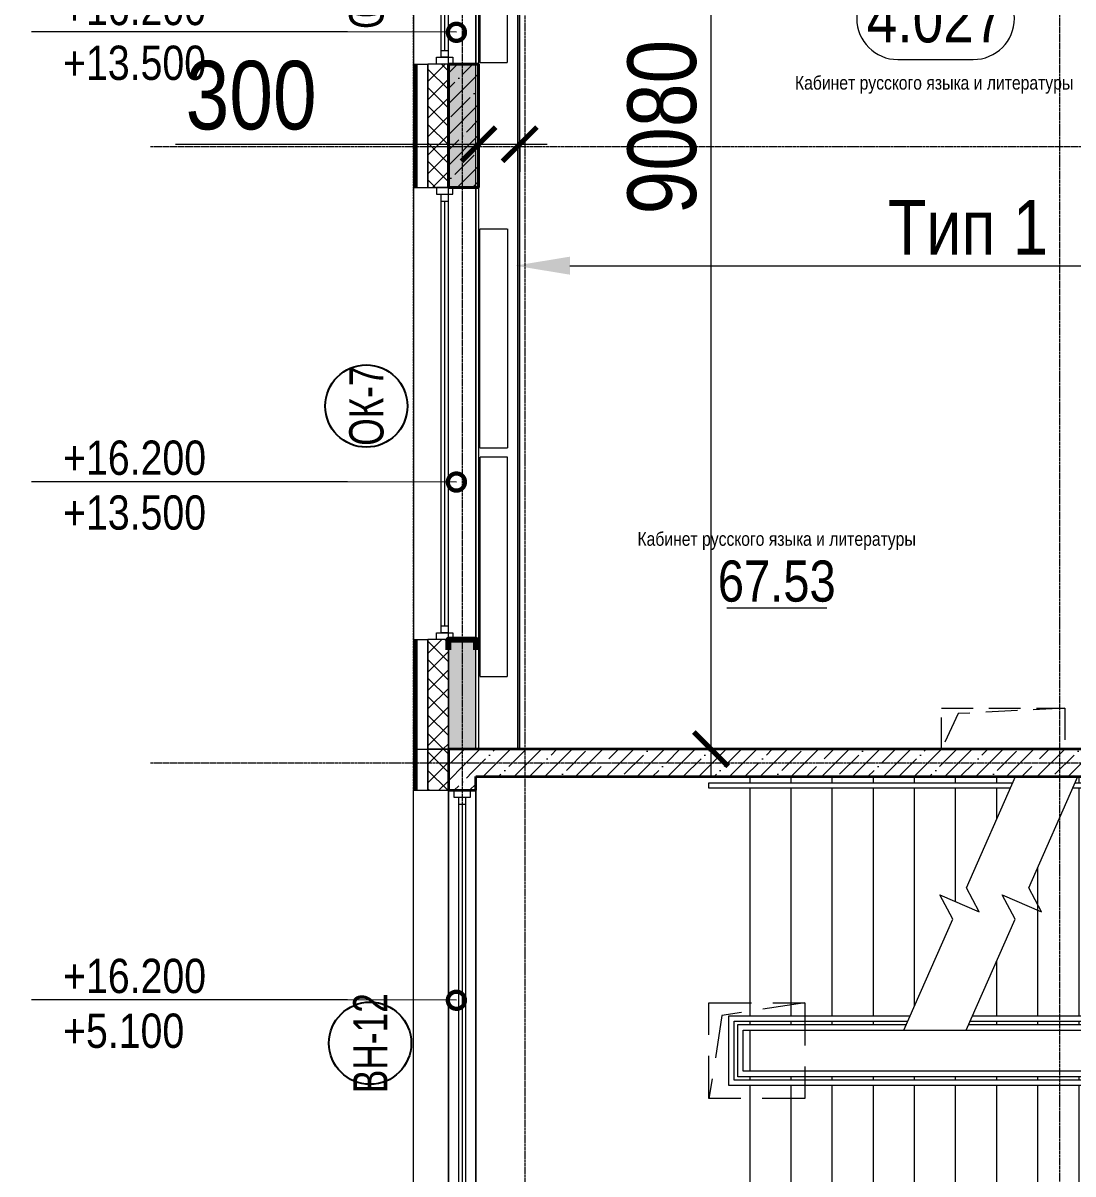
# Model space of a CAD drawing. Header units: millimetres. Extents: x -231292 to 573618, y -153144 to 564035.
# Drawn here: x 92826 to 100485, y 422302 to 430702 of the extents above; entities that cross this region are included whole.
import ezdxf
from ezdxf import colors
from ezdxf.entities.mleader import LeaderData, LeaderLine
from ezdxf.enums import TextEntityAlignment as Align
from ezdxf.math import Vec2, Vec3

# ---------------------------------------------------------------- set-up
doc = ezdxf.new("R2010")
doc.units = ezdxf.units.MM
for name, pattern in [('CENTER2', [28.575, 19.05, -3.175, 3.175, -3.175]), ('DASHED', [19.05, 12.7, -6.35]), ('HIDDEN', [9.525, 6.35, -3.175]), ('HIDDEN2', [4.7625, 3.175, -1.5875])]:
    doc.linetypes.add(name, pattern=pattern)
doc.layers.get('0').update_dxf_attribs({"color": 250})
doc.layers.get('Defpoints').update_dxf_attribs({"color": 250})
for name, color, linetype, lineweight in [('A-AREA', 250, 'Continuous', 15), ('A-Wall_Материал_Газоблок_Контур', 250, 'Continuous', 0), ('АР_Area', 250, 'Continuous', 5), ('АР_Колонны', 250, 'Continuous', 35), ('АР_Окна', 250, 'Continuous', 5), ('АР_Окна марка', 250, 'Continuous', 9), ('АР_Отопительные приборы', 250, 'HIDDEN2', 0), ('АР_площадь пом', 250, 'Continuous', 5), ('АР_Проем', 250, 'Continuous', 0), ('АР_Размеры обшивки', 250, 'Continuous', 5), ('АР_Стены ЖБ', 250, 'Continuous', 35), ('АР_Стены ПЕНОблок', 250, 'Continuous', 20), ('АР_Тонкая', 250, 'Continuous', 5), ('АР_Утеплитель', 250, 'Continuous', 0), ('АР_Ф_ЛК', 250, 'Continuous', 5), ('АР_Штриховка', 250, 'Continuous', 0), ('Зашивка радиаторов тип 1 (фанера и МДФ)', 250, 'Continuous', 0), ('КМ_Фахверки', 250, 'Continuous', 80), ('Марка окна', 250, 'Continuous', 0), ('ОВ_Классы', 250, 'Continuous', 0), ('Размеры зашивки ГКЛ', 250, 'Continuous', 0), ('РД_Оси_100', 250, 'Continuous', 0)]:
    doc.layers.add(name, color=color, linetype=linetype, lineweight=lineweight)
doc.layers.add('АР_Делит', color=250, linetype='Continuous', lineweight=0, plot=False)
doc.styles.add('Arial_09', font='ARIALN.TTF', dxfattribs={"width": 0.9})
doc.styles.add('Isocpeur3', font='isocpeur.ttf')
doc.styles.add('style1', font='ARIALN.TTF')
doc.dimstyles.new('Dim200_ареал', dxfattribs={"dimscale": 100, "dimtxt": 5, "dimasz": 2.5, "dimexe": 2, "dimexo": 2, "dimgap": 1, "dimtad": 1, "dimzin": 12, "dimdsep": 46, "dimtxsty": 'style1', "dimblk": 'ARCHTICK', "dimcen": 3, "dimdle": 2, "dimclrd": 256, "dimclre": 256, "dimaunit": 1, "dimadec": 0, "dimazin": 3, "dimtfac": 1, "dimtmove": 1, "dimatfit": 3, "dimldrblk": 'OPEN30', "dimfxl": 5, "dimfxlon": 1, "dimtolj": 1, "dimtzin": 0, "dimlwd": 9, "dimlwe": 9, "dimarcsym": 0})
pattern_1 = [(45, (50428.77, 366201.75), (-112.2532, 112.2532), []), (45, (50541.02, 366201.75), (-112.2532, 112.2532), [198.4375, -39.6875, 0, -39.6875])]

# ---------------------------------------------------------------- blocks, each defined once
blk = doc.blocks.new('ЛК_4000х8500_2эт')
at = {"color": 5}
for points in [[(6300, 3915), (2100, 3915), (2100, 3955), (6600, 3955), (6600, 3915), (6300, 3915)], [(3928.6, 45), (2100, 45), (2100, 85), (3946.2, 85)], [(4401.1, 85), (6600, 85), (6600, 45), (4383.4, 45)]]:
    blk.add_lwpolyline(points, dxfattribs=at)
at = {"layer": 'АР_Делит'}
blk.add_lwpolyline([(-200, 4000), (8300, 4000), (8300, 0), (-200, 0)], close=True, dxfattribs=at)
at = {"layer": 'АР_Ф_ЛК', "color": 5}
for p, q in [((2400, 4000), (2400, 3955)), ((2700, 4000), (2700, 3955)), ((3000, 4000), (3000, 3955)), ((3300, 4000), (3300, 3955)), ((3600, 4000), (3600, 3955)), ((3900, 4000), (3900, 3955)), ((4200, 4000), (4200, 3955)), ((4500, 4000), (4500, 3955)), ((4800, 4000), (4800, 3955)), ((5100, 4000), (5100, 3955)), ((5400, 4000), (5400, 3955)), ((5700, 4000), (5700, 3955)), ((6000, 4000), (6000, 3955)), ((6300, 4000), (6300, 3955)), ((2400, 3915), (2400, 2255)), ((2700, 3915), (2700, 2255)), ((3000, 3915), (3000, 2255)), ((3300, 3915), (3300, 2255)), ((3600, 3915), (3600, 2255)), ((3900, 3915), (3900, 2255)), ((4200, 3915), (4200, 2255)), ((4500, 3915), (4500, 2255)), ((4800, 3915), (4800, 2255)), ((5100, 3915), (5100, 2255)), ((5400, 3915), (5400, 2255)), ((5700, 3915), (5700, 2255)), ((6000, 3915), (6000, 2255)), ((6300, 3915), (6300, 2255)), ((2400, 2215), (2400, 2190)), ((2700, 2215), (2700, 2190)), ((3000, 2215), (3000, 2190)), ((3300, 2215), (3300, 2190)), ((3600, 2215), (3600, 2190)), ((3900, 2215), (3900, 2190)), ((4200, 2215), (4200, 2190)), ((4500, 2215), (4500, 2190)), ((4800, 2215), (4800, 2190)), ((5100, 2215), (5100, 2190)), ((5400, 2215), (5400, 2190)), ((5700, 2215), (5700, 2190)), ((6000, 2215), (6000, 2190)), ((6300, 2215), (6300, 2190)), ((2400, 2150), (2400, 1850)), ((6300, 2150), (6300, 1850)), ((2400, 1810), (2400, 1785)), ((2700, 1810), (2700, 1785)), ((3000, 1810), (3000, 1785)), ((3300, 1810), (3300, 1785)), ((3600, 1810), (3600, 1785)), ((3900, 1810), (3900, 1785)), ((4200, 1810), (4200, 1785)), ((4500, 1810), (4500, 1785)), ((5400, 1810), (5400, 1785)), ((5700, 1810), (5700, 1785)), ((6000, 1810), (6000, 1785)), ((6300, 1810), (6300, 1785)), ((2400, 1745), (2400, 85)), ((2700, 1745), (2700, 85)), ((3000, 1745), (3000, 85)), ((3300, 1745), (3300, 85)), ((3600, 1745), (3600, 85)), ((3900, 1745), (3900, 85)), ((4200, 1745), (4200, 660.7)), ((4500, 1745), (4500, 1341.4)), ((5400, 1745), (5400, 85)), ((5700, 1745), (5700, 85)), ((6000, 1745), (6000, 85)), ((6300, 1745), (6300, 85)), ((5100, 1670.8), (5100, 85)), ((4800, 912.3), (4800, 85)), ((4500, 309.5), (4500, 85)), ((2400, 45), (2400, 0)), ((2700, 45), (2700, 0)), ((3000, 45), (3000, 0)), ((3300, 45), (3300, 0)), ((3600, 45), (3600, 0)), ((3900, 45), (3900, 0)), ((4500, 45), (4500, 0)), ((4800, 45), (4800, 0)), ((5100, 45), (5100, 0)), ((5400, 45), (5400, 0)), ((5700, 45), (5700, 0)), ((6000, 45), (6000, 0)), ((6300, 45), (6300, 0))]:
    blk.add_line(p, q, dxfattribs=at)
at = {"layer": 'АР_Ф_ЛК'}
for points in [[(6300, 3085, 0, 150, 0), (5833.8, 3085, 0, 0, 0), (2400, 3085, 0, 0, 0)], [(2400, 915, 0, 150, 0), (2866.2, 915, 0, 0, 0), (4200, 915, 0, 0, 0)], [(4921.5, 915, 0, 150, 0), (5387.8, 915, 0, 0, 0), (6300, 915, 0, 0, 0)]]:
    blk.add_lwpolyline(points, format="xyseb", dxfattribs=at)
at = {"layer": 'АР_Ф_ЛК', "color": 5}
for points in [[(4677.9, 1745), (2245, 1745), (2245, 2255), (6455, 2255), (6455, 1745), (5132.7, 1745)], [(4695.5, 1785), (2285, 1785), (2285, 2215), (6415, 2215), (6415, 1785), (5150.3, 1785)], [(4706.5, 1810), (2310, 1810), (2310, 2190), (6390, 2190), (6390, 1810), (5161.3, 1810)]]:
    blk.add_lwpolyline(points, dxfattribs=at)
for points in [[(2350, 2150), (6350, 2150), (6350, 1850), (2350, 1850)], [(2400, 2150), (6300, 2150), (6300, 1850), (2400, 1850)]]:
    blk.add_lwpolyline(points, close=True, dxfattribs=at)
at = {"layer": 'АР_Ф_ЛК', "lineweight": 0}
for points in [[(4724.2, 1850), (4366.9, 1039.4), (4459.5, 862), (4173.5, 988), (4266.1, 810.6), (3908.8, 0)], [(5179, 1850), (4821.7, 1039.4), (4914.3, 862), (4628.3, 988), (4720.9, 810.6), (4363.6, 0)]]:
    blk.add_lwpolyline(points, dxfattribs=at)
blk = doc.blocks.new('otv пунктир')
at = {"linetype": 'HIDDEN', "ltscale": 0.07}
blk.add_lwpolyline([(0, 0), (0, 1), (1, 1), (1, 0)], close=True, dxfattribs=at)
blk.add_lwpolyline([(0, 1), (0.1346, 0.1366), (1, 0)], dxfattribs=at)
blk = doc.blocks.new('_DotSmall')
at = {"color": 0, "linetype": 'ByBlock', "const_width": 0.5}
blk.add_lwpolyline([(-0.0625, 0, 1), (0.0625, 0, 1)], format="xyb", close=True, dxfattribs=at)
blk = doc.blocks.new('Ф_пеноблок 200')
at = {"layer": 'КМ_Фахверки'}
blk.add_lwpolyline([(0, -75), (0, 0), (200, 0), (200, -75)], dxfattribs=at)
blk = doc.blocks.new('СОШ_2200_АР_ОСИ_М100_28.05.24')
at = {"layer": 'АР_Делит', "color": 5, "linetype": 'DASHED'}
blk.add_lwpolyline([(114955, 135155), (114955, -355), (93595.036, -355), (93595.036, 13855), (94145, 13855), (94145, 68320), (66055, 68320), (66055, 13857.73), (83455, 13857.73), (83455, -355), (45245, -355), (45245, 13145), (44695, 13145), (44695, 26755), (45245, 26755), (45245, 68320), (20455, 68320), (20455, 26755), (27955, 26755), (27955, 13145), (-355, 13145), (-355, 100855), (37145, 100855), (37145, 129155)], dxfattribs=at)
at = {"layer": 'РД_Оси_100', "linetype": 'CENTER2'}
for p, q in [((49960, -6155), (49960, 139938.679)), ((43327.994, 63600), (71363.995, 63600)), ((43327.994, 59100), (69455, 59100)), ((43327.994, 59100), (71363.995, 59100))]:
    blk.add_line(p, q, dxfattribs=at)
for points in [[(45530, 139938.679), (45600, 139538.679), (45600, -6163.457)], [(46060, -6163.105), (46060, 139538.679), (46130, 139938.679)]]:
    blk.add_lwpolyline(points, dxfattribs=at)
blk = doc.blocks.new('Bottom_R_1600')
at = {"layer": 'АР_Отопительные приборы'}
blk.add_lwpolyline([(-800, -100), (800, -100), (800, 100), (-800, 100)], close=True, dxfattribs=at)
blk = doc.blocks.new('Bottom_L_1600')
at = {"layer": 'АР_Отопительные приборы'}
blk.add_lwpolyline([(800, -100), (-800, -100), (-800, 100), (800, 100)], close=True, dxfattribs=at)
blk = doc.blocks.new('Bottom_R_1200')
at = {"layer": 'АР_Отопительные приборы'}
blk.add_lwpolyline([(-600, -100), (600, -100), (600, 100), (-600, 100)], close=True, dxfattribs=at)
blk = doc.blocks.new('_ArchTick')
at = {"color": 0, "linetype": 'ByBlock', "const_width": 0.15}
blk.add_lwpolyline([(-0.5, -0.5), (0.5, 0.5)], dxfattribs=at)
blk = doc.blocks.new('*D1012')
at = {"layer": 'Defpoints', "color": 0, "transparency": 16777216}
for p in [(96148.8, 430002.8), (96448.8, 430002.7), (96448.8, 429816.8)]:
    blk.add_point(p, dxfattribs=at)
at = {"layer": 'АР_Размеры обшивки', "lineweight": 9, "transparency": 16777216}
for p, q in [((93937.7, 429816.8), (96148.8, 429816.8)), ((95948.8, 429816.8), (96648.8, 429816.8)), ((96148.8, 429816.8), (96148.8, 429616.8)), ((96448.8, 429816.8), (96448.8, 429616.8))]:
    blk.add_line(p, q, dxfattribs=at)
at = {"layer": 'АР_Размеры обшивки', "lineweight": 9, "transparency": 16777216, "xscale": 250, "yscale": 250, "zscale": 250, "rotation": 180}
blk.add_blockref('_ArchTick', (96148.8, 429816.8), dxfattribs=at)
at = {"layer": 'АР_Размеры обшивки', "lineweight": 9, "transparency": 16777216, "xscale": 250, "yscale": 250, "zscale": 250}
blk.add_blockref('_ArchTick', (96448.8, 429816.8), dxfattribs=at)
at = {"layer": 'АР_Размеры обшивки', "color": 0, "transparency": 16777216, "insert": (94489.8, 430172), "char_height": 500, "attachment_point": 5, "style": 'style1'}
blk.add_mtext('\\A1;300', dxfattribs=at)
blk = doc.blocks.new('_Open30')
at = {"color": 0, "linetype": 'ByBlock', "lineweight": -2}
for p, q in [((-1, 0.268), (0, 0)), ((0, 0), (-1, -0.268)), ((0, 0), (-1, 0))]:
    blk.add_line(p, q, dxfattribs=at)
blk = doc.blocks.new('*D1013')
at = {"layer": 'Defpoints', "color": 0, "transparency": 16777216}
for p in [(97430.8, 434481.7), (97430.8, 425401.8), (97843.8, 425401.8)]:
    blk.add_point(p, dxfattribs=at)
at = {"layer": 'АР_Размеры обшивки', "lineweight": 9, "transparency": 16777216}
for p, q in [((97843.8, 434681.7), (97843.8, 425201.8)), ((97630.8, 434481.7), (98043.8, 434481.7)), ((97630.8, 425401.8), (98043.8, 425401.8))]:
    blk.add_line(p, q, dxfattribs=at)
at = {"layer": 'АР_Размеры обшивки', "lineweight": 9, "transparency": 16777216, "xscale": 250, "yscale": 250, "zscale": 250}
for p, rotation in [((97843.8, 434481.7), 90), ((97843.8, 425401.8), 270)]:
    blk.add_blockref('_ArchTick', p, dxfattribs=dict(at, rotation=rotation))
at = {"layer": 'АР_Размеры обшивки', "color": 0, "transparency": 16777216, "insert": (97488.5, 429941.8), "char_height": 500, "attachment_point": 5, "rotation": 90, "style": 'style1'}
blk.add_mtext('\\A1;9080', dxfattribs=at)
blk = doc.blocks.new('MOK-МаркаПом_овал_ареал')
for p, q in [((-2.75, 3), (2.75, 3)), ((-2.75, -3), (2.75, -3))]:
    blk.add_line(p, q)
for centre, radius, start, end in [((-2.75, 0), 3, 90, 270), ((2.75, 0), 3, 270, 90), ((-3.75, 0), 3.5, 0, 0.00095)]:
    blk.add_arc(centre, radius, start, end)
at = {"color": 0, "style": 'style1'}
blk.add_attdef('АР-ПОМЕЩЕНИЕ:НОМЕР', text='', height=3.5, dxfattribs=at).set_placement((0, 0), align=Align.MIDDLE)
at = {"layer": 'Defpoints', "color": 2, "style": 'style1'}
blk.add_attdef('АР-ПОМЕЩЕНИЕ:НАИМЕНОВАНИЕ', text='', height=1, dxfattribs=at).set_placement((-0.094, -4.814), align=Align.MIDDLE)
blk = doc.blocks.new('MOK-МаркаПомещения1')
at = {"layer": 'A-AREA', "color": 0}
blk.add_line((-3.651, -1.944), (3.649, -1.944), dxfattribs=at)
at = {"layer": 'A-AREA', "color": 0, "style": 'style1'}
blk.add_attdef('АР-ПОМЕЩЕНИЕ:ПЛОЩАДЬ', text='', height=3, dxfattribs=at).set_placement((0, 0), align=Align.MIDDLE)
at = {"layer": 'Defpoints', "style": 'style1', "flags": 8}
blk.add_attdef('АР-ПОМЕЩЕНИЕ:НАИМЕНОВАНИЕ', text='', height=1, dxfattribs=at).set_placement((0, 2.956), align=Align.MIDDLE)
blk = doc.blocks.new('МОК-Наименование')
at = {"layer": 'Defpoints'}
blk.add_circle((0, 0), 3, dxfattribs=at)
at = {"color": 0, "linetype": 'ByBlock', "lineweight": -2, "style": 'Isocpeur3', "width": 0.8, "flags": 4}
blk.add_attdef('АР-ОКНО:НАИМЕНОВАНИЕ', text='', height=2.5, dxfattribs=at).set_placement((0, 0), align=Align.MIDDLE)

msp = doc.modelspace()

# ---------------------------------------------------------------- hatches: boundary and pattern name
at = {"layer": 'АР_Штриховка', "linetype": 'Continuous', "lineweight": 5}
h = msp.add_hatch(dxfattribs=at)
h.set_pattern_fill('ANSI35', color=256, scale=25, style=0)
h.set_pattern_definition(pattern_1)
h.paths.add_polyline_path([(95928.768, 425401.753), (96128.768, 425201.753), (104628.768, 425201.753), (104828.768, 425401.753)], flags=0)

# ---------------------------------------------------------------- linework, layer by layer
at = {"layer": 'A-Wall_Материал_Газоблок_Контур', "linetype": 'Continuous', "lineweight": 0}
for p, q in [((96128.768, 430401.753), (96128.768, 431601.753)), ((96128.768, 426201.753), (96128.768, 429501.753))]:
    msp.add_line(p, q, dxfattribs=at)
at = {"layer": 'АР_Колонны', "linetype": 'HIDDEN2', "lineweight": 25}
for p, q in [((96148.768, 430401.753), (96148.768, 429501.753)), ((96148.768, 429501.753), (95928.768, 429501.753))]:
    msp.add_line(p, q, dxfattribs=at)
at = {"layer": 'АР_Колонны', "linetype": 'Continuous', "lineweight": 35}
for p, q in [((96148.768, 429501.753), (96148.768, 430401.753)), ((95928.768, 429501.753), (96148.768, 429501.753))]:
    msp.add_line(p, q, dxfattribs=at)
at = {"layer": 'АР_Окна', "linetype": 'Continuous', "lineweight": 5}
for p, q in [((96128.768, 431601.753), (96128.768, 430401.753)), ((96128.768, 429501.753), (96128.768, 426201.753)), ((95876.268, 429401.753), (95926.268, 429401.753)), ((95876.268, 426301.753), (95926.268, 426301.753)), ((96128.768, 425101.753), (96128.768, 421301.753)), ((96003.768, 425001.753), (96053.768, 425001.753))]:
    msp.add_line(p, q, dxfattribs=at)
for points in [[(95961.268, 429451.753), (95961.268, 429501.753), (95841.268, 429501.753), (95841.268, 429451.753)], [(95961.268, 426251.753), (95961.268, 426201.753), (95841.268, 426201.753), (95841.268, 426251.753)], [(96088.768, 425051.753), (96088.768, 425101.753), (95968.768, 425101.753), (95968.768, 425051.753)]]:
    msp.add_lwpolyline(points, close=True, dxfattribs=at)
at = {"layer": 'АР_Стены ЖБ', "linetype": 'Continuous', "lineweight": 40}
for p, q in [((96148.768, 429501.753), (96148.768, 430401.753)), ((95928.768, 429501.753), (96148.768, 429501.753))]:
    msp.add_line(p, q, dxfattribs=at)
at = {"layer": 'АР_Стены ЖБ', "linetype": 'Continuous', "lineweight": 35}
for p, q in [((104828.768, 425401.753), (95928.768, 425401.753)), ((95928.768, 425401.753), (95928.768, 425101.753)), ((96128.768, 425201.753), (104628.768, 425201.753)), ((96128.768, 425101.753), (96128.768, 425201.753)), ((95928.768, 425101.753), (96128.768, 425101.753))]:
    msp.add_line(p, q, dxfattribs=at)
at = {"layer": 'АР_Стены ПЕНОблок', "linetype": 'Continuous', "lineweight": 20}
for p, q in [((96128.768, 429501.753), (96128.768, 430401.753)), ((95928.768, 429501.753), (96128.768, 429501.753)), ((96128.768, 426201.753), (95928.768, 426201.753)), ((95928.768, 426201.753), (95928.768, 425401.753)), ((96128.768, 425401.753), (96128.768, 426201.753)), ((95928.768, 425401.753), (96128.768, 425401.753))]:
    msp.add_line(p, q, dxfattribs=at)
at = {"layer": 'АР_Тонкая', "linetype": 'Continuous', "lineweight": 5}
for p, q in [((95673.768, 429501.753), (95778.768, 429501.753)), ((95673.768, 426201.753), (95778.768, 426201.753)), ((95673.768, 426201.753), (95673.768, 425401.753)), ((95698.768, 426201.753), (95698.768, 425401.753)), ((95698.768, 425401.753), (95698.768, 426201.753)), ((95778.768, 425401.753), (95778.768, 426201.753)), ((95673.768, 425401.753), (95778.768, 425401.753)), ((95673.768, 425401.753), (95778.768, 425401.753)), ((95673.768, 425401.753), (95673.768, 425101.753)), ((95698.768, 425401.753), (95698.768, 425101.753)), ((95698.768, 425101.753), (95698.768, 425401.753)), ((95778.768, 425101.753), (95778.768, 425401.753)), ((95673.768, 425101.753), (95778.768, 425101.753))]:
    msp.add_line(p, q, dxfattribs=at)
at = {"layer": 'АР_Утеплитель', "linetype": 'Continuous', "lineweight": 0}
for p, q in [((95778.768, 429501.753), (95928.768, 429501.753)), ((95928.768, 426201.753), (95778.768, 426201.753)), ((95778.768, 426201.753), (95778.768, 425401.753)), ((95928.768, 425401.753), (95928.768, 426201.753)), ((95778.768, 425401.753), (95928.768, 425401.753)), ((95928.768, 425401.753), (95778.768, 425401.753)), ((95778.768, 425401.753), (95778.768, 425101.753)), ((95928.768, 425101.753), (95928.768, 425401.753)), ((95778.768, 425101.753), (95928.768, 425101.753))]:
    msp.add_line(p, q, dxfattribs=at)
at = {"layer": 'Зашивка радиаторов тип 1 (фанера и МДФ)', "linetype": 'Continuous', "lineweight": 0}
for p, q in [((96148.768, 434476.753), (96148.654, 425401.696)), ((96436.154, 425401.692), (96436.268, 434476.749)), ((96436.268, 434476.749), (96436.154, 425401.692)), ((96448.654, 425401.692), (96448.768, 434476.749)), ((96148.654, 425401.696), (96448.654, 425401.692))]:
    msp.add_line(p, q, dxfattribs=at)

# ---------------------------------------------------------------- block references
at = {"layer": 'АР_Area', "linetype": 'Continuous', "lineweight": 5, "xscale": 100, "yscale": 100, "zscale": 100}
msp.add_blockref('MOK-МаркаПом_овал_ареал', (99482.312, 430735.368), dxfattribs=at).add_auto_attribs({'АР-ПОМЕЩЕНИЕ:НОМЕР': '4.027', 'АР-ПОМЕЩЕНИЕ:НАИМЕНОВАНИЕ': 'Кабинет русского языка и литературы'})
at = {"layer": 'АР_Отопительные приборы', "rotation": 270}
for name, p in [('Bottom_R_1200', (96258.768, 431012.986)), ('Bottom_L_1600', (96258.768, 428398.885)), ('Bottom_R_1600', (96258.768, 426733.652))]:
    msp.add_blockref(name, p, dxfattribs=at)
at = {"layer": 'АР_площадь пом', "linetype": 'Continuous', "lineweight": 5}
ref = msp.add_blockref('MOK-МаркаПомещения1', (98323.872, 426629.194), dxfattribs=dict(at, xscale=100, yscale=100, zscale=100))
ref.add_attrib('АР-ПОМЕЩЕНИЕ:НАИМЕНОВАНИЕ', 'Кабинет русского языка и литературы', dxfattribs={"layer": 'Defpoints', "height": 100, "style": 'style1'}).set_placement((98323.872, 426924.756), align=Align.MIDDLE)
ref.add_attrib('АР-ПОМЕЩЕНИЕ:ПЛОЩАДЬ', '67.53', dxfattribs={"layer": 'A-AREA', "color": 0, "height": 300, "style": 'style1'}).set_placement((98323.872, 426629.194), align=Align.MIDDLE)
at = {"layer": 'АР_Ф_ЛК', "rotation": 180}
msp.add_blockref('ЛК_4000х8500_2эт', (104428.768, 425201.753), dxfattribs=at)
at = {"layer": 'КМ_Фахверки'}
msp.add_blockref('Ф_пеноблок 200', (95928.768, 426201.753), dxfattribs=at)
msp.add_blockref('Ф_пеноблок 200', (95928.768, 426201.753), dxfattribs=at)
at = {"layer": 'ОВ_Классы', "rotation": 270}
for p, xscale, yscale in [((99524.829, 425701.912), 300, 900), ((97828.755, 423551.753), 700, 700)]:
    msp.add_blockref('otv пунктир', p, dxfattribs=dict(at, xscale=xscale, yscale=yscale))

# ---------------------------------------------------------------- dimensions: what is measured, and where the dimension line sits
at = {"layer": 'АР_Размеры обшивки'}
dim = msp.add_linear_dim(base=(97843.768, 425401.752), p1=(97430.77, 434481.749), p2=(97430.768, 425401.752), angle=90, dimstyle='Dim200_ареал', override={"dimdec": 0}, dxfattribs=at)
dim.commit()
dim.dimension.update_dxf_attribs({"geometry": '*D1013', "text_midpoint": (97488.481, 429941.75)})

# ---------------------------------------------------------------- leaders
at = {"layer": 'Марка окна', "lineweight": 0, "ltscale": 20}
ml = msp.add_multileader_mtext('Standard', dxfattribs=at)
ml.set_content('+16.200\\P+13.500', color=256, style='style1')
ml.set_leader_properties(color=256, linetype='ByLayer', lineweight=-1)
ml.set_arrow_properties(name='DOTSMALL')
ml.build(insert=Vec2(0, 0))
ml.multileader.update_dxf_attribs({"text_left_attachment_type": 6, "text_right_attachment_type": 6, "dogleg_length": 200, "arrow_head_size": 250})
ctx = ml.context
ctx.base_point, ctx.char_height, ctx.arrow_head_size, ctx.landing_gap_size, ctx.plane_origin = Vec3(93117.986, 430636.627), 250, 250, 0, Vec3(93512.962, 429952.1)
ctx.left_attachment, ctx.right_attachment = 6, 6
notes = []
notes.append((ctx, [(0, (1, 1, 0), (95193.062, 430636.627), (-1, 0), 1061.605, [(0, [(95987.176, 430633.956)], 0, [])])]))
ctx.mtext.insert, ctx.mtext.line_spacing_factor, ctx.mtext.flow_direction = Vec3(93117.986, 430936.627), 0.96, 5
ctx.mtext.has_bg_fill, ctx.mtext.bg_color, ctx.mtext.bg_scale_factor, ctx.mtext.bg_transparency, ctx.mtext.use_window_bg_color = 1, -1027028792, 1.5, 0, 1
ml = msp.add_multileader_mtext('Standard', dxfattribs=at)
ml.set_content('+16.200\\P+13.500', color=256, style='style1')
ml.set_leader_properties(color=256, linetype='ByLayer', lineweight=-1)
ml.set_arrow_properties(name='DOTSMALL')
ml.build(insert=Vec2(0, 0))
ml.multileader.update_dxf_attribs({"text_left_attachment_type": 6, "text_right_attachment_type": 6, "dogleg_length": 200, "arrow_head_size": 250})
ctx = ml.context
ctx.base_point, ctx.char_height, ctx.arrow_head_size, ctx.landing_gap_size, ctx.plane_origin = Vec3(93117.986, 427354.31), 250, 250, 0, Vec3(93512.962, 426669.783)
ctx.left_attachment, ctx.right_attachment = 6, 6
notes.append((ctx, [(0, (1, 1, 0), (95193.062, 427354.31), (-1, 0), 1061.605, [(0, [(95987.176, 427351.64)], 0, [])])]))
ctx.mtext.insert, ctx.mtext.line_spacing_factor, ctx.mtext.flow_direction = Vec3(93117.986, 427654.31), 0.96, 5
ctx.mtext.has_bg_fill, ctx.mtext.bg_color, ctx.mtext.bg_scale_factor, ctx.mtext.bg_transparency, ctx.mtext.use_window_bg_color = 1, -1027028792, 1.5, 0, 1
ml = msp.add_multileader_mtext('Standard', dxfattribs=at)
ml.set_content('+16.200\\P+5.100', color=256, style='style1')
ml.set_leader_properties(color=256, linetype='ByLayer', lineweight=-1)
ml.set_arrow_properties(name='DOTSMALL')
ml.build(insert=Vec2(0, 0))
ml.multileader.update_dxf_attribs({"text_left_attachment_type": 6, "text_right_attachment_type": 6, "dogleg_length": 200, "arrow_head_size": 250})
ctx = ml.context
ctx.base_point, ctx.char_height, ctx.arrow_head_size, ctx.landing_gap_size, ctx.plane_origin = Vec3(93117.986, 423572.302), 250, 250, 0, Vec3(93512.962, 422887.775)
ctx.left_attachment, ctx.right_attachment = 6, 6
notes.append((ctx, [(0, (1, 1, 0), (95193.062, 423572.302), (-1, 0), 1061.605, [(0, [(95987.176, 423569.631)], 0, [])])]))
ctx.mtext.insert, ctx.mtext.line_spacing_factor, ctx.mtext.flow_direction = Vec3(93117.986, 423872.302), 0.96, 5
ctx.mtext.has_bg_fill, ctx.mtext.bg_color, ctx.mtext.bg_scale_factor, ctx.mtext.bg_transparency, ctx.mtext.use_window_bg_color = 1, -1027028792, 1.5, 0, 1
at = {"layer": 'Размеры зашивки ГКЛ'}
ml = msp.add_multileader_mtext('Standard', dxfattribs=at)
ml.set_content('\\pxsm1;Тип 1 ', color=(0, 0, 138), style='style1')
ml.set_leader_properties(color=256, linetype='ByLayer', lineweight=9)
ml.build(insert=Vec2(0, 0))
ml.multileader.update_dxf_attribs({"has_dogleg": 0, "text_left_attachment_type": 6, "text_right_attachment_type": 6, "text_bottom_attachment_type": 10, "dogleg_length": 25, "arrow_head_size": 400})
ctx = ml.context
ctx.base_point, ctx.char_height, ctx.arrow_head_size, ctx.landing_gap_size, ctx.plane_origin = Vec3(99085.3, 428930.841), 400, 400, 50, Vec3(90621.03, 435901.405)
ctx.left_attachment, ctx.right_attachment, ctx.top_attachment = 6, 6, 10
notes.append((ctx, [(0, (1, 1, 0), (99060.3, 428930.841), (1, 0), 25, [(1, [(96415.162, 428930.841)], 0, [])])]))
ctx.mtext.insert, ctx.mtext.width, ctx.mtext.defined_height, ctx.mtext.line_spacing_factor, ctx.mtext.flow_direction = Vec3(99135.3, 429410.841), 1668.44707, 600, 0.3, 5
for ctx, leaders in notes:
    for number, flags, end, landing, length, lines in leaders:
        leader = LeaderData()
        leader.index, (leader.has_last_leader_line, leader.has_dogleg_vector, leader.attachment_direction) = number, flags
        leader.last_leader_point, leader.dogleg_vector, leader.dogleg_length = Vec3(end), Vec3(landing), length
        for number, points, colour, breaks in lines:
            line = LeaderLine()
            line.index, line.vertices, line.color, line.breaks = number, Vec3.list(points), colors.encode_raw_color(colour), breaks
            leader.lines.append(line)
        ctx.leaders.append(leader)

# ---------------------------------------------------------------- next in the draw order: hatches: boundary and pattern name
at = {"layer": 'АР_Штриховка', "linetype": 'Continuous', "lineweight": 0}
h = msp.add_hatch(dxfattribs=at)
h.set_pattern_fill('_U', color=256, style=0, pattern_type=0)
h.set_pattern_definition([(360, (50428.7677, 366201.7525), (-8e-17, 1), [])])
h.paths.add_polyline_path([(95673.768, 425401.753), (95698.768, 425401.753), (95698.768, 426201.753), (95673.768, 426201.753)], flags=0)
h.paths.add_polyline_path([(95673.768, 429501.753), (95698.768, 429501.753), (95698.768, 430401.753), (95673.768, 430401.753)], flags=0)
h.paths.add_polyline_path([(95673.768, 431601.753), (95698.768, 431601.753), (95698.768, 432501.753), (95673.768, 432501.753)], flags=0)
h.paths.add_polyline_path([(95673.768, 433701.753), (95698.768, 433701.753), (95698.768, 433702.442), (95673.768, 433702.442)], flags=0)
h = msp.add_hatch(dxfattribs=at)
h.set_pattern_fill('ANSI37', color=256, scale=30, style=0)
h.set_pattern_definition([(45, (50428.77, 366201.75), (-67.35192, 67.35192), []), (135, (50428.77, 366201.75), (-67.35192, -67.35192), [])])
h.paths.add_polyline_path([(95778.768, 425401.753), (95928.768, 425401.753), (95928.768, 426201.753), (95778.768, 426201.753)], flags=0)
h.paths.add_polyline_path([(95778.768, 429501.753), (95928.768, 429501.753), (95928.768, 430401.753), (95778.768, 430401.753)], flags=0)
h.paths.add_polyline_path([(95778.768, 431601.753), (95928.768, 431601.753), (95928.768, 432501.753), (95778.768, 432501.753)], flags=0)
h.paths.add_polyline_path([(95778.768, 433701.753), (95928.768, 433701.753), (95928.768, 433702.442), (95778.768, 433702.442)], flags=0)
h = msp.add_hatch(dxfattribs=at)
h.set_pattern_fill('AR-CONC', color=256, style=0)
h.set_pattern_definition([(50, (50428.77, 366201.75), (182.18467, -15.93909), [19.05, -209.55]), (355, (50428.77, 366201.75), (-35.2434, 191.05685), [15.24, -167.6406]), (100.45144, (50443.95, 366200.42), (146.94125, 175.11775), [16.19, -178.09024]), (46.1842, (50428.77, 366252.55), (271.07904, -42.0423), [28.575, -314.325]), (96.63556, (50451.36, 366249.05), (237.4041, 247.4261), [24.285, -267.1356]), (351.18415, (50428.77, 366252.55), (237.4041, 247.4261), [22.86, -251.4597]), (21, (50454.17, 366239.85), (151.6144, -102.2652), [19.05, -209.55]), (326, (50454.17, 366239.85), (61.80203, 184.18797), [15.24, -167.64]), (71.45144, (50466.8, 366231.33), (213.41642, 81.92277), [16.19, -178.08994]), (37.5, (50428.77, 366201.75), (3.088603, 84.55504), [0, -165.608, 0, -170.18, 0, -168.275]), (7.5, (50428.77, 366201.75), (66.81966, 100.18057), [0, -97.028, 0, -161.798, 0, -64.135]), (327.5, (50372.126, 366201.75), (135.590595, -5.728744), [0, -63.5, 0, -198.12, 0, -262.89]), (317.5, (50346.73, 366201.75), (148.12918, 25.42649), [0, -82.55, 0, -131.572, 0, -186.69])])
h.paths.add_polyline_path([(95928.768, 425401.753), (96128.768, 425401.753), (96128.768, 426201.753), (95928.768, 426201.753)], flags=0)
h.paths.add_polyline_path([(95928.768, 429501.753), (96128.768, 429501.753), (96128.768, 430401.753), (95928.768, 430401.753)], flags=0)
h.paths.add_polyline_path([(95928.768, 431601.753), (96128.768, 431601.753), (96128.768, 432501.753), (95928.768, 432501.753)], flags=0)
h.paths.add_polyline_path([(95928.768, 433701.753), (96128.768, 433701.753), (96128.768, 433702.442), (95928.768, 433702.442)], flags=0)
at = {"layer": 'АР_Штриховка', "linetype": 'Continuous', "lineweight": 5}
h = msp.add_hatch(dxfattribs=at)
h.set_pattern_fill('ANSI35', color=256, scale=25, style=0)
h.set_pattern_definition(pattern_1)
h.paths.add_polyline_path([(95928.768, 429501.753), (96148.768, 429501.753), (96148.768, 430401.753), (95928.768, 430401.753)], flags=0)
at = {"layer": 'АР_Штриховка', "linetype": 'Continuous', "lineweight": 0}
h = msp.add_hatch(dxfattribs=at)
h.set_pattern_fill('_U', color=256, style=0, pattern_type=0)
h.set_pattern_definition([(360, (50428.7677, 366201.7525), (-6e-17, 1), [])])
h.paths.add_polyline_path([(95673.768, 421001.753), (95698.768, 421001.753), (95698.768, 421301.753), (95673.768, 421301.753)], flags=0)
h.paths.add_polyline_path([(95673.768, 425101.753), (95698.768, 425101.753), (95698.768, 425401.753), (95673.768, 425401.753)], flags=0)
h = msp.add_hatch(dxfattribs=at)
h.set_pattern_fill('ANSI37', color=256, scale=30, style=0)
h.set_pattern_definition([(45, (50428.77, 366201.75), (-67.35192, 67.35192), []), (135, (50428.77, 366201.75), (-67.35192, -67.35192), [])])
h.paths.add_polyline_path([(95778.768, 421001.753), (95928.768, 421001.753), (95928.768, 421301.753), (95778.768, 421301.753)], flags=0)
h.paths.add_polyline_path([(95778.768, 425101.753), (95928.768, 425101.753), (95928.768, 425401.753), (95778.768, 425401.753)], flags=0)
at = {"layer": 'АР_Штриховка', "linetype": 'Continuous', "lineweight": 5}
h = msp.add_hatch(dxfattribs=at)
h.set_pattern_fill('ANSI35', color=256, scale=25, style=0)
h.set_pattern_definition([(45, (50428.77, 366201.75), (-112.2532, 112.2532), []), (45, (50541.02, 366201.75), (-112.2532, 112.2532), [198.4375, -39.6875, 0, -39.6875])])
h.paths.add_polyline_path([(95928.768, 421001.753), (96128.768, 421201.753), (96128.768, 421301.753), (95928.768, 421301.753)], flags=0)
h.paths.add_polyline_path([(95928.768, 425101.753), (96128.768, 425101.753), (96128.768, 425201.753), (95928.768, 425401.753)], flags=0)

# ---------------------------------------------------------------- next in the draw order: linework, layer by layer
at = {"layer": 'A-Wall_Материал_Газоблок_Контур', "linetype": 'Continuous', "lineweight": 0}
for p, q in [((95673.768, 431601.753), (95673.768, 430401.753)), ((95673.768, 429501.753), (95673.768, 426201.753))]:
    msp.add_line(p, q, dxfattribs=at)
at = {"layer": 'АР_Колонны', "linetype": 'HIDDEN2', "lineweight": 25}
for p, q in [((95928.768, 430401.753), (96148.768, 430401.753)), ((95928.768, 429501.753), (95928.768, 430401.753))]:
    msp.add_line(p, q, dxfattribs=at)
at = {"layer": 'АР_Колонны', "linetype": 'Continuous', "lineweight": 35}
for p, q in [((96148.768, 430401.753), (95928.768, 430401.753)), ((95928.768, 430401.753), (95928.768, 429501.753))]:
    msp.add_line(p, q, dxfattribs=at)
at = {"layer": 'АР_Окна', "linetype": 'Continuous', "lineweight": 5}
for p, q in [((95673.768, 431601.753), (95673.768, 430401.753)), ((95901.268, 431501.753), (95901.268, 430501.753)), ((95876.268, 430501.753), (95926.268, 430501.753)), ((95673.768, 429501.753), (95673.768, 426201.753)), ((95901.268, 429401.753), (95901.268, 426301.753)), ((95928.768, 425101.753), (95928.768, 421301.753)), ((96028.768, 425001.753), (96028.768, 421401.753))]:
    msp.add_line(p, q, dxfattribs=at)
for points in [[(95876.268, 431551.753), (95926.268, 431551.753), (95926.268, 430451.753), (95876.268, 430451.753)], [(95961.268, 430451.753), (95961.268, 430401.753), (95841.268, 430401.753), (95841.268, 430451.753)], [(95876.268, 429451.753), (95926.268, 429451.753), (95926.268, 426251.753), (95876.268, 426251.753)], [(96003.768, 425051.753), (96053.768, 425051.753), (96053.768, 421351.753), (96003.768, 421351.753)]]:
    msp.add_lwpolyline(points, close=True, dxfattribs=at)
at = {"layer": 'АР_Проем', "linetype": 'Continuous', "lineweight": 0}
for p, q in [((95673.768, 421301.753), (95673.768, 425101.753)), ((95928.768, 421301.753), (95928.768, 425101.753))]:
    msp.add_line(p, q, dxfattribs=at)
at = {"layer": 'АР_Стены ЖБ', "linetype": 'Continuous', "lineweight": 40}
for p, q in [((96148.768, 430401.753), (95928.768, 430401.753)), ((95928.768, 430401.753), (95928.768, 429501.753))]:
    msp.add_line(p, q, dxfattribs=at)
at = {"layer": 'АР_Стены ПЕНОблок', "linetype": 'Continuous', "lineweight": 20}
for p, q in [((96128.768, 430401.753), (95928.768, 430401.753)), ((95928.768, 430401.753), (95928.768, 429501.753))]:
    msp.add_line(p, q, dxfattribs=at)
at = {"layer": 'АР_Тонкая', "linetype": 'Continuous', "lineweight": 5}
for p, q in [((95673.768, 430401.753), (95778.768, 430401.753)), ((95673.768, 430401.753), (95673.768, 429501.753)), ((95698.768, 430401.753), (95698.768, 429501.753)), ((95698.768, 429501.753), (95698.768, 430401.753)), ((95778.768, 429501.753), (95778.768, 430401.753))]:
    msp.add_line(p, q, dxfattribs=at)
at = {"layer": 'АР_Утеплитель', "linetype": 'Continuous', "lineweight": 0}
for p, q in [((95928.768, 430401.753), (95778.768, 430401.753)), ((95778.768, 430401.753), (95778.768, 429501.753)), ((95928.768, 429501.753), (95928.768, 430401.753))]:
    msp.add_line(p, q, dxfattribs=at)
at = {"layer": 'КМ_Фахверки', "lineweight": 5}
msp.add_lwpolyline([(96278.918, 457251.752), (165128.768, 457251.753), (165128.768, 366101.753), (95928.768, 366101.753), (95928.768, 434726.753), (96278.918, 434726.753), (96278.918, 457251.752)], dxfattribs=at)

# ---------------------------------------------------------------- next in the draw order: block references
at = {"layer": 'АР_Окна марка', "linetype": 'Continuous', "lineweight": 9}
ref = msp.add_blockref('МОК-Наименование', (95330.111, 431056.104, -900), dxfattribs=dict(at, xscale=100, yscale=100, zscale=100, rotation=90))
ref.add_attrib('АР-ОКНО:НАИМЕНОВАНИЕ', 'ОК-1.2', dxfattribs={"layer": '0', "color": 0, "linetype": 'ByBlock', "lineweight": -2, "height": 250, "rotation": 90, "style": 'Arial_09', "width": 0.9}).set_placement((95330.111, 431056.104, -900), align=Align.MIDDLE)
ref = msp.add_blockref('МОК-Наименование', (95330.111, 427906.104, -900), dxfattribs=dict(at, xscale=100, yscale=100, zscale=100, rotation=90))
ref.add_attrib('АР-ОКНО:НАИМЕНОВАНИЕ', 'ОК-7', dxfattribs={"layer": '0', "color": 0, "linetype": 'ByBlock', "lineweight": -2, "height": 250, "rotation": 90, "style": 'Arial_09', "width": 0.9}).set_placement((95330.111, 427906.104, -900), align=Align.MIDDLE)
ref = msp.add_blockref('МОК-Наименование', (95357.611, 423256.104, -900), dxfattribs=dict(at, xscale=100, yscale=100, zscale=100, rotation=90))
ref.add_attrib('АР-ОКНО:НАИМЕНОВАНИЕ', 'ВН-12', dxfattribs={"layer": '0', "color": 0, "linetype": 'ByBlock', "lineweight": -2, "height": 250, "rotation": 90, "style": 'Arial_09', "width": 0.9}).set_placement((95357.611, 423256.104, -900), align=Align.MIDDLE)
at = {"layer": 'РД_Оси_100'}
msp.add_blockref('СОШ_2200_АР_ОСИ_М100_28.05.24', (50428.768, 366201.753), dxfattribs=at)

# ---------------------------------------------------------------- next in the draw order: dimensions: what is measured, and where the dimension line sits
at = {"layer": 'АР_Размеры обшивки'}
dim = msp.add_linear_dim(base=(96448.768, 429816.752), p1=(96148.765, 430002.752), p2=(96448.768, 430002.749), dimstyle='Dim200_ареал', override={"dimdec": 0}, dxfattribs=at)
dim.commit()
dim.dimension.update_dxf_attribs({"geometry": '*D1012', "text_midpoint": (94489.768, 429584.7), "dimtype": 160})

doc.saveas('drawing.dxf')
